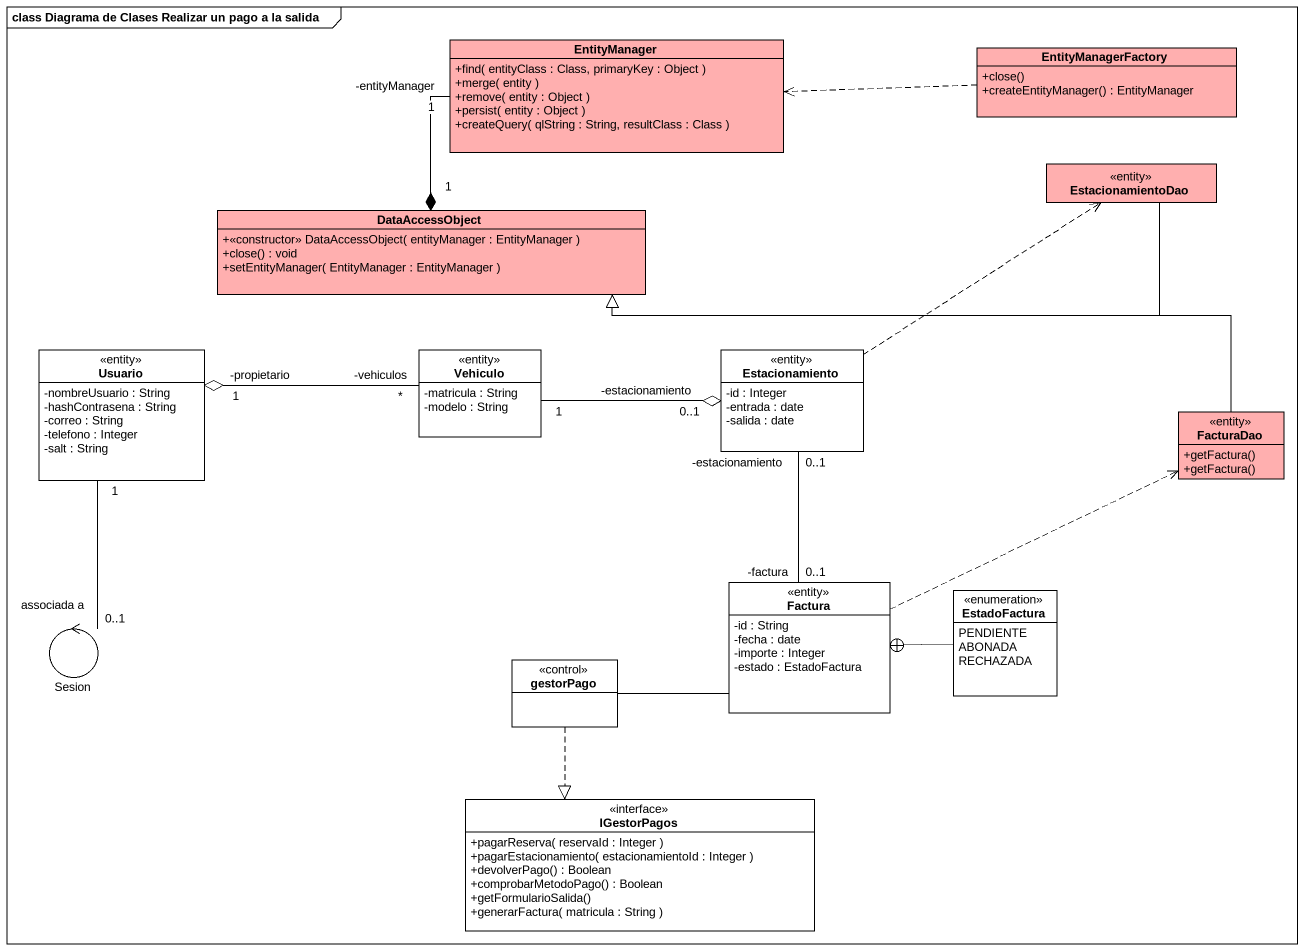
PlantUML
@startuml
mainframe class Diagrama de Clases Realizar un pago a la salida
allowmixing
hide circle
hide empty members
skinparam classAttributeIconSize 0
class EntityManager #FFAFAF {
  +find( entityClass : Class, primaryKey : Object )
  +merge( entity )
  +remove( entity : Object )
  +persist( entity : Object )
  +createQuery( qlString : String, resultClass : Class )
}
class EntityManagerFactory #FFAFAF {
  +close()
  +createEntityManager() : EntityManager
}
class EstacionamientoDao <<entity>> #FFAFAF
class DataAccessObject #FFAFAF {
  +<<constructor>> DataAccessObject( entityManager : EntityManager )
  +close() : void
  +setEntityManager( EntityManager : EntityManager )
}
class Usuario <<entity>> {
  -nombreUsuario : String
  -hashContrasena : String
  -correo : String
  -telefono : Integer
  -salt : String
}
class Vehiculo <<entity>> {
  -matricula : String
  -modelo : String
}
class Estacionamiento <<entity>> {
  -id : Integer
  -entrada : date
  -salida : date
}
class FacturaDao <<entity>> #FFAFAF {
  +getFactura()
  +getFactura()
}
class Factura <<entity>> {
  -id : String
  -fecha : date
  -importe : Integer
  -estado : EstadoFactura
}
enum EstadoFactura {
  PENDIENTE
  ABONADA
  RECHAZADA
}
control Sesion
class gestorPago <<control>>
interface IGestorPagos {
  +pagarReserva( reservaId : Integer )
  +pagarEstacionamiento( estacionamientoId : Integer )
  +devolverPago() : Boolean
  +comprobarMetodoPago() : Boolean
  +getFormularioSalida()
  +generarFactura( matricula : String )
}
EntityManagerFactory .left.> EntityManager
EstacionamientoDao -left-|> DataAccessObject
DataAccessObject "1" *-up- "-entityManager\n1" EntityManager
Usuario "-propietario\n1" o-right- "-vehiculos\n*" Vehiculo
Estacionamiento .up.> EstacionamientoDao
Estacionamiento "-estacionamiento\n0..1" o-left- "1" Vehiculo
Estacionamiento "-estacionamiento\n0..1" -- "-factura\n0..1" Factura
FacturaDao -left-|> DataAccessObject
Factura .right.> FacturaDao
EstadoFactura -left-+ Factura
Sesion "0..1" -up- "1" Usuario : associada a
gestorPago -right- Factura
gestorPago ..|> IGestorPagos
@enduml
